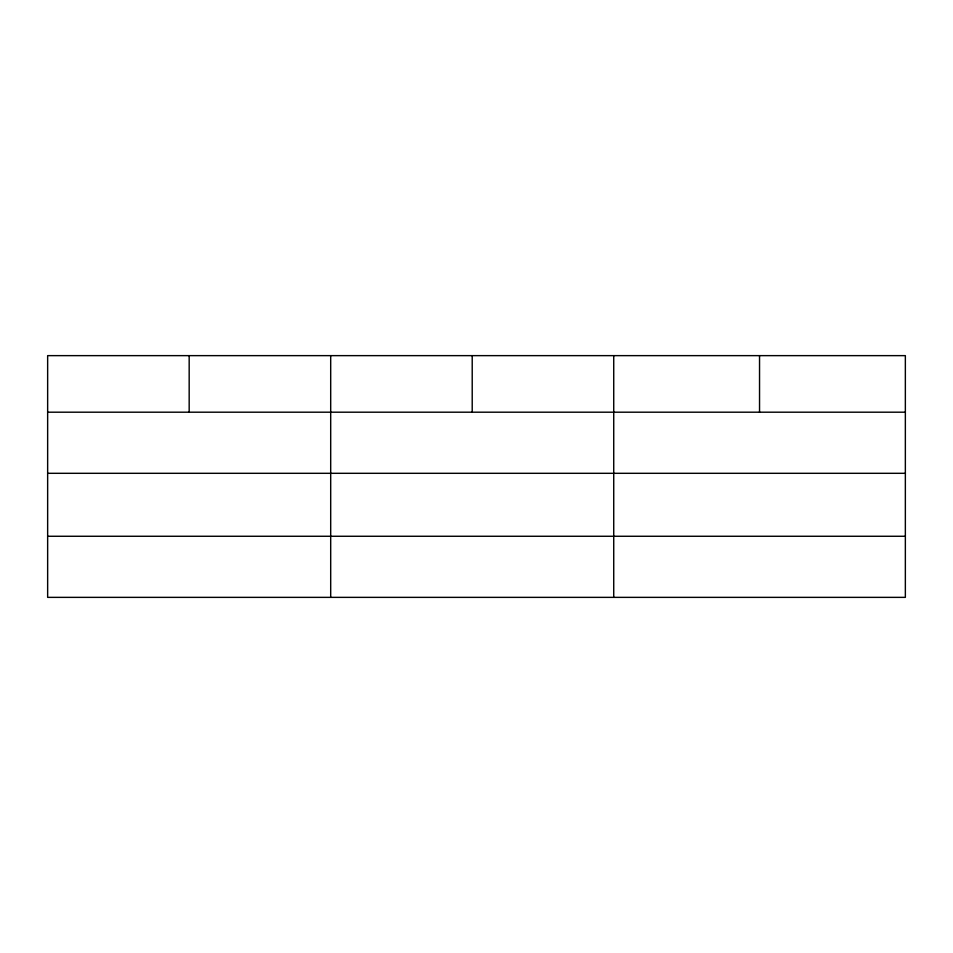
<?xml version="1.0" encoding="UTF-8"?>
<svg xmlns="http://www.w3.org/2000/svg" width="953" height="953" viewBox="0 0 953 953"><rect width="100%" height="100%" fill="white"/><g stroke="black" fill="none" stroke-linecap="round" stroke-linejoin="round"><path stroke-width="1.43" d="M905.35 473.307L905.35 355.636L47.65 355.636L47.65 597.364L905.35 597.364L905.35 473.307L47.65 473.307M47.65 412.196L905.35 412.196M47.65 536.265L905.35 536.265M759.541 355.636L759.541 412.196M613.732 355.636L613.732 597.364M472.211 355.636L472.211 412.196M330.691 355.636L330.691 597.364M189.171 355.636L189.171 412.196"/></g></svg>
